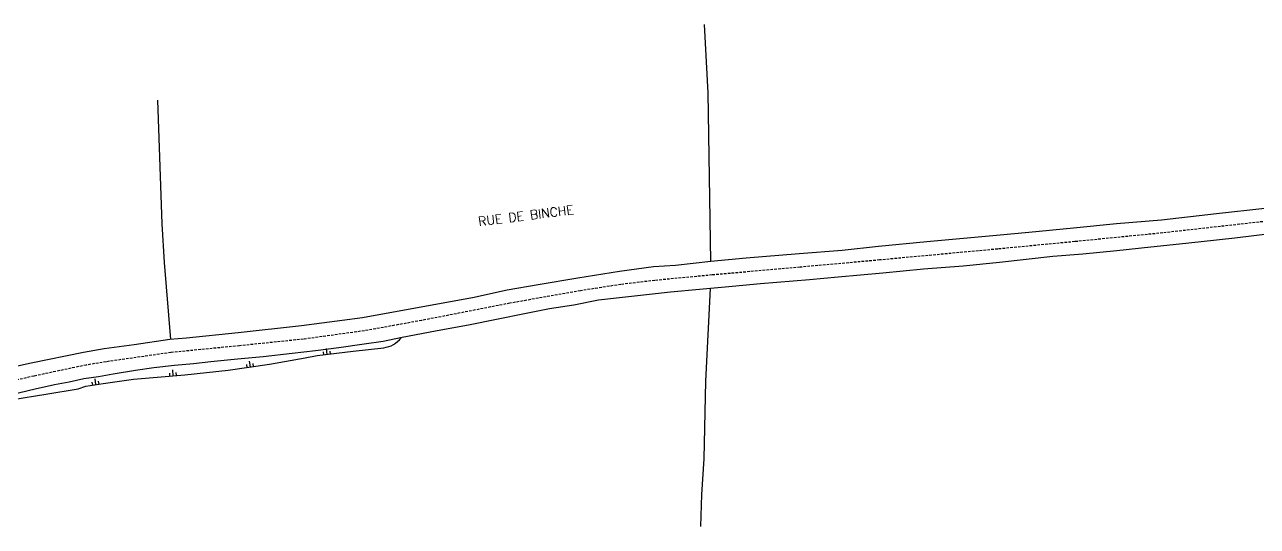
# Model space of a CAD drawing. Header units: millimetres. Extents: x 110000 to 111002, y 124000 to 125000.
# Drawn here: x 110526.7 to 110764.4, y 124168.6 to 124265.3 of the extents above; entities that cross this region are included whole.
import ezdxf
from ezdxf.enums import TextEntityAlignment as Align

# ---------------------------------------------------------------- set-up
doc = ezdxf.new("R2010")
doc.units = ezdxf.units.MM
doc.linetypes.add('DASHED', pattern=[0.75, 0.5, -0.25])
doc.layers.get('0').update_dxf_attribs({"linetype": 'CONTINUOUS'})
for name, color, linetype in [('W0001', 6, 'DASHED'), ('W0008', 7, 'CONTINUOUS'), ('W0100', 7, 'CONTINUOUS'), ('W0211', 2, 'CONTINUOUS'), ('W0989', 7, 'CONTINUOUS')]:
    doc.layers.add(name, color=color, linetype=linetype)
doc.styles.get("Standard").update_dxf_attribs({"font": 'romans.shx', "width": 0.85})

# ---------------------------------------------------------------- blocks, each defined once
blk = doc.blocks.new('TP15')
at = {"color": 0}
for p, q in [((0, 1), (0, 0)), ((-0.289, 0.5), (-0.289, 0)), ((0.289, 0.5), (0.289, 0))]:
    blk.add_line(p, q, dxfattribs=at)
blk = doc.blocks.new('HERBE')
at = {"layer": 'W0211', "xscale": 2.824875763733871, "yscale": 1.156193603383144, "zscale": 2.824875763733871}
blk.add_blockref('TP15', (0, 0), dxfattribs=at)
blk = doc.blocks.new('H')
at = {"layer": 'W0211', "xscale": -0.7636870730348164, "yscale": 0.9772476390789961, "zscale": 0.7636870730348164}
blk.add_blockref('HERBE', (0, 0), dxfattribs=at)

msp = doc.modelspace()

# ---------------------------------------------------------------- linework, layer by layer
at = {"layer": 'W0001'}
msp.add_lwpolyline([(110766.23, 124227.43), (110746.19, 124225.18), (110729.21, 124223.5), (110714.35, 124222.07), (110691.58, 124219.96), (110676.23, 124218.57), (110659.28, 124217.07), (110648.22, 124216.02), (110641.68, 124215.24), (110633.88, 124214.03), (110620.25, 124211.62), (110603.25, 124208.3), (110592.21, 124206.31), (110580.45, 124204.69), (110568.1, 124203.42), (110554.91, 124202.12), (110542.41, 124200.34), (110538.57, 124199.71), (110528.48, 124197.58), (110520.96, 124195.86)], dxfattribs=at)
at = {"layer": 'W0008'}
for points in [[(110765.89, 124229.9), (110756.56, 124228.87), (110745.92, 124227.66), (110737.24, 124226.91), (110728.94, 124226.07), (110720.35, 124225.23), (110714.1, 124224.67), (110700.66, 124223.46), (110691.33, 124222.53), (110684.33, 124221.78), (110676.03, 124221.13), (110665.85, 124220.29), (110659.04, 124219.64), (110652.23, 124218.89), (110647.94, 124218.61), (110641.4, 124217.77), (110633.38, 124216.47), (110625.73, 124215.16), (110619.75, 124214.14), (110613.04, 124212.65), (110602.77, 124210.78), (110591.85, 124208.82), (110580.09, 124207.24), (110567.87, 124205.93), (110557.88, 124204.91), (110554.71, 124204.63), (110547.8, 124203.6), (110542.02, 124202.85), (110538.01, 124202.11), (110527.93, 124200.06), (110520.27, 124198.38)], [(110766.92, 124225), (110760.1, 124224.17), (110753.59, 124223.49), (110749.42, 124223.04), (110743.89, 124222.43), (110737.3, 124221.75), (110730.78, 124221.07), (110724.95, 124220.61), (110714.72, 124219.48), (110707.68, 124218.8), (110700.03, 124218.19), (110692.22, 124217.43), (110683.59, 124216.68), (110678.06, 124216.15), (110668.59, 124215.39), (110661.77, 124214.71), (110656.84, 124214.26), (110651.24, 124213.73), (110644.27, 124212.97), (110637.37, 124212.21), (110632.6, 124211.23), (110627.9, 124210.55)], [(110627.9, 124210.55), (110623.44, 124209.64), (110617.68, 124208.5), (110612.3, 124207.37), (110606.24, 124206.31), (110599.19, 124204.94), (110595.86, 124204.26), (110592.15, 124203.73), (110587.3, 124203.05), (110582.75, 124202.45), (110578.28, 124201.92), (110572.68, 124201.31), (110567.75, 124200.86), (110562.6, 124200.33), (110559.27, 124199.95), (110555.56, 124199.65), (110551.62, 124199.19), (110548.06, 124198.66), (110543.74, 124197.98), (110540.94, 124197.45), (110538.13, 124197.07), (110535.25, 124196.39), (110532.45, 124195.86), (110528.74, 124195.03), (110522.83, 124193.67)]]:
    msp.add_lwpolyline(points, dxfattribs=at)
at = {"layer": 'W0100'}
for points in [[(110659.04, 124219.64), (110658.48, 124252.18), (110657.83, 124265.33)], [(110554.9, 124204.64), (110553.68, 124219.45), (110553.22, 124226.91), (110552.38, 124250.78)], [(110658.89, 124214.44), (110657.98, 124196.62), (110657.68, 124181.63), (110657.22, 124174.74), (110657, 124168.61)]]:
    msp.add_lwpolyline(points, dxfattribs=at)
at = {"layer": 'W0211'}
msp.add_lwpolyline([(110489.5, 124182.92), (110497, 124185.42), (110501.32, 124186.63), (110508.28, 124188.82), (110513.21, 124190.34), (110517.91, 124191.47), (110521.77, 124192.38), (110524.42, 124193.06), (110530.78, 124194.12), (110537, 124195.1), (110538.51, 124195.63), (110541.85, 124196.16), (110547.68, 124197), (110557.6, 124197.83), (110565.94, 124198.74), (110573.89, 124199.87), (110580.78, 124201.08), (110583.13, 124201.54), (110590.03, 124202.37), (110595.94, 124203.05, 0.204759), (110599.28, 124204.96, -2.241763)], format="xyb", dxfattribs=at)

# ---------------------------------------------------------------- block references
for p, rotation in [((110584.97, 124201.76), 6.886774311151872), ((110570.17, 124199.34), 8.123462971004813), ((110555.27, 124197.63), 4.795883921177508), ((110540.37, 124195.93), 9.032136988582508)]:
    msp.add_blockref('H', p, dxfattribs=dict(at, rotation=rotation))
at = {"layer": 'W0211', "xscale": 0.005571925841771999, "yscale": 0.005571925841771999, "zscale": 0.005571925841771999, "rotation": 186.8867742485363}
msp.add_blockref('TP15', (110591.05, 124202.49), dxfattribs=at)

# ---------------------------------------------------------------- texts
at = {"layer": 'W0989'}
msp.add_text('RUE DE BINCHE', height=1.75, rotation=7.2002, dxfattribs=at).set_placement((110623.37, 124228.52), align=Align.MIDDLE)

doc.saveas('drawing.dxf')
